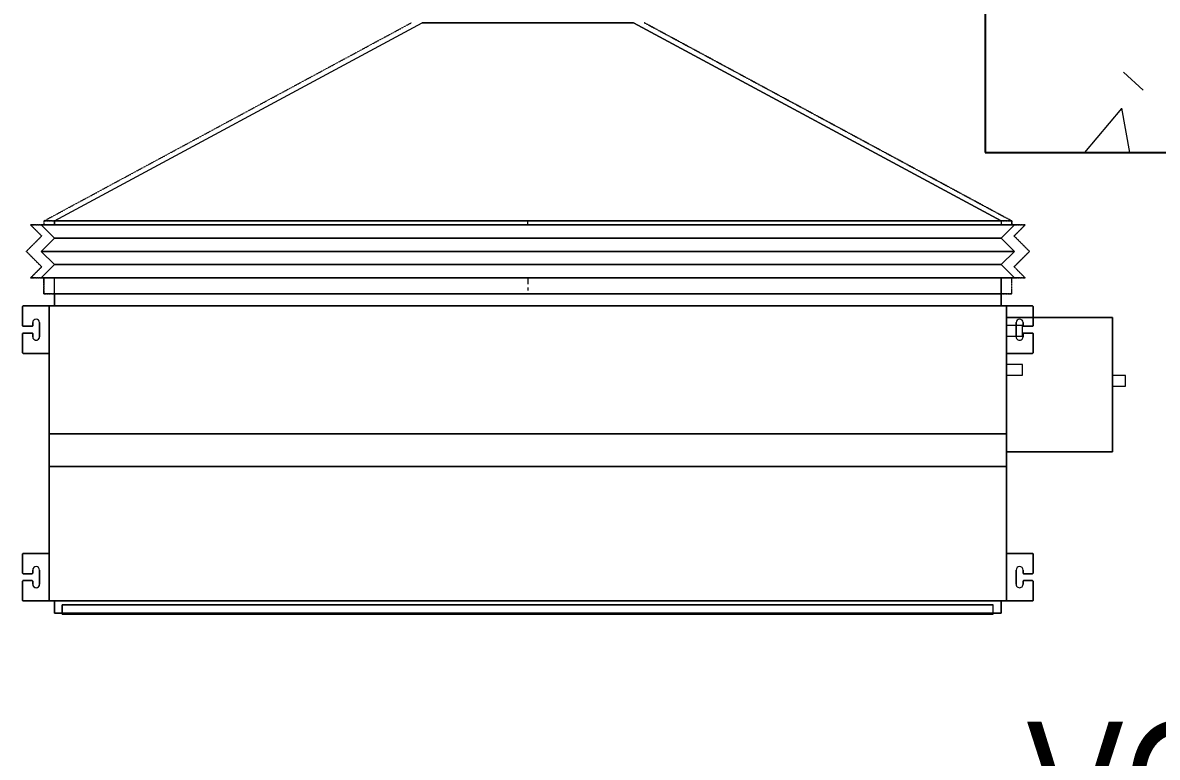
# Model space of a CAD drawing. Header units: inches. Extents: x -83664 to 20107, y -47222 to 19398.
# Drawn here: x -66217 to -64072, y -20333 to -18944 of the extents above; entities that cross this region are included whole.
import ezdxf

# ---------------------------------------------------------------- set-up
doc = ezdxf.new("R2010")
doc.units = ezdxf.units.IN
doc.header["$MEASUREMENT"] = 0
doc.linetypes.add('Center', pattern=[29.999999, 12, -6, 6, -6])
doc.linetypes.add('Hidden 0_50', pattern=[1.0584, 0.5292, -0.5292])
for name, color, linetype, lineweight in [('A-COLS', 7, 'Continuous', 9), ('G-ANNO-TEXT', 7, 'Continuous', 9), ('M-EQPM', 7, 'Continuous', 18), ('M-HVAC-DUCT-CNTR', 7, 'Center', 9)]:
    doc.layers.add(name, color=color, linetype=linetype, lineweight=lineweight)
doc.layers.add('M-HVAC-DUCT', color=7, linetype='Continuous', lineweight=9, true_color=0xffe97f)
doc.styles.add('Arial Narrow_21', font='ARIALN.TTF', dxfattribs={"height": 240})
pattern_1 = [(225, (86194.6, 78613.5), (1060.66, -1060.66), []), (315, (86194.6, 78613.5), (1060.66, 1060.66), [])]
pattern_2 = [(135, (285.4, 302), (35.3553, 35.3553), []), (45, (285.4, 302), (35.3553, -35.3553), [])]

# ---------------------------------------------------------------- blocks, each defined once
blk = doc.blocks.new('M_Rec Transition - Length - Standard-8294854-FIRST FLOOR AC CONDITIONING LAYOUT - PART A')
at = {"layer": 'M-HVAC-DUCT', "color": 30, "true_color": 0xff7f00}
for p, q in [((0, 895), (0, -895)), ((0, 895), (375, 200)), ((0, 895), (375, 200)), ((0, -895), (0, 895)), ((375, -200), (375, 200)), ((375, 200), (375, -200)), ((0, -895), (375, -200)), ((375, -200), (0, -895))]:
    blk.add_line(p, q, dxfattribs=at)
blk = doc.blocks.new('REMC_M_FLEX CONNECTION_Type 2 - V_SAD-8294855-FIRST FLOOR AC CONDITIONING LAYOUT - PART A')
at = {"layer": 'M-HVAC-DUCT', "color": 30, "true_color": 0xff7f00}
for p, q in [((86624.6, 58649.1), (86599.6, 58674.1)), ((86599.6, 58674.1), (86624.6, 58649.1)), ((86599.6, 58674.1), (88439.6, 58674.1)), ((88439.6, 58674.1), (86599.6, 58674.1)), ((88414.6, 58649.1), (88439.6, 58674.1)), ((88414.6, 58649.1), (88439.6, 58674.1)), ((86599.6, 58624.1), (86624.6, 58649.1)), ((86624.6, 58649.1), (86599.6, 58624.1)), ((88414.6, 58649.1), (86624.6, 58649.1)), ((86624.6, 58649.1), (88414.6, 58649.1)), ((88414.6, 58649.1), (86624.6, 58649.1)), ((86624.6, 58649.1), (88414.6, 58649.1)), ((88414.6, 58649.1), (88439.6, 58624.1)), ((88414.6, 58649.1), (88439.6, 58624.1)), ((86599.6, 58624.1), (88439.6, 58624.1)), ((88439.6, 58624.1), (86599.6, 58624.1)), ((88439.6, 58624.1), (86599.6, 58624.1)), ((86624.6, 58599.1), (86599.6, 58624.1)), ((86599.6, 58624.1), (88439.6, 58624.1)), ((86599.6, 58624.1), (86624.6, 58599.1)), ((88439.6, 58624.1), (88414.6, 58599.1)), ((88439.6, 58624.1), (88414.6, 58599.1)), ((86599.6, 58574.1), (86624.6, 58599.1)), ((86624.6, 58599.1), (86599.6, 58574.1)), ((88414.6, 58599.1), (86624.6, 58599.1)), ((86624.6, 58599.1), (88414.6, 58599.1)), ((86624.6, 58599.1), (88414.6, 58599.1)), ((88414.6, 58599.1), (86624.6, 58599.1)), ((88414.6, 58599.1), (88439.6, 58574.1)), ((88414.6, 58599.1), (88439.6, 58574.1)), ((86599.6, 58574.1), (88439.6, 58574.1)), ((88439.6, 58574.1), (86599.6, 58574.1))]:
    blk.add_line(p, q, dxfattribs=at)
blk = doc.blocks.new('FCU-03-4R-M - FCU-1F-06-01-V154-FIRST FLOOR AC CONDITIONING LAYOUT - PART A')
at = {"layer": 'M-EQPM', "lineweight": 9, "true_color": 0x787878}
h = blk.add_hatch(dxfattribs=at)
h.set_pattern_fill('FP_56', color=8, style=0, pattern_type=2)
h.set_pattern_definition(pattern_1)
h.paths.add_polyline_path([(-879.9, 304.2), (-879.9, 302), (880.1, 302), (880.1, 304.2)])
at = {"layer": 'M-EQPM', "lineweight": 9, "true_color": 0xffffff}
h = blk.add_hatch(dxfattribs=at)
h.set_pattern_fill('FP_23', style=0, pattern_type=2)
h.set_pattern_definition(pattern_2)
h.paths.add_polyline_path([(-879.9, 304.2), (-879.9, 302), (880.1, 302), (880.1, 304.2)])
at = {"layer": 'M-EQPM'}
for p, q in [((895, 302), (-895, 302)), ((-895, 302), (-895, 279)), ((-895, 279), (-895, 302)), ((-895, 302), (895, 302)), ((880.1, 304.2), (-879.9, 304.2)), ((-879.9, 304.2), (880.1, 304.2)), ((-879.9, 304.2), (-879.9, 302)), ((-879.9, 304.2), (-879.9, 302)), ((880.1, 302), (-879.9, 302)), ((-879.9, 302), (880.1, 302)), ((-879.9, 302), (-879.9, 286.3)), ((-879.9, 302), (-879.9, 286.3)), ((880.1, 302), (-879.9, 302)), ((-879.9, 302), (880.1, 302)), ((880.1, 302), (880.1, 304.2)), ((880.1, 304.2), (880.1, 302)), ((880.1, 286.3), (880.1, 302)), ((880.1, 302), (880.1, 286.3)), ((895, 279), (895, 302)), ((895, 302), (895, 279)), ((-954.1, 279), (-905.1, 279)), ((-905.1, 279), (-954.1, 279)), ((-905.1, 279), (-905.1, 189)), ((-905.1, 189), (-905.1, 279)), ((905, 279), (-905, 279)), ((-905, 279), (-905, 24.5)), ((-905, 24.5), (-905, 279)), ((-905, 279), (905, 279)), ((-895, 279), (895, 279)), ((895, 279), (-895, 279)), ((880.1, 286.3), (-879.9, 286.3)), ((-879.9, 286.3), (880.1, 286.3)), ((905, 24.5), (905, 279)), ((905, 279), (905, 24.5)), ((905.1, 189), (905.1, 279)), ((905.1, 279), (954.1, 279)), ((954.1, 279), (905.1, 279)), ((905.1, 279), (905.1, 189)), ((-955.1, 241.5), (-955.1, 278)), ((-955.1, 278), (-955.1, 241.5)), ((955.1, 278), (955.1, 241.5)), ((955.1, 241.5), (955.1, 278)), ((-937.1, 240.5), (-954.1, 240.5)), ((-954.1, 240.5), (-937.1, 240.5)), ((-936.1, 247.5), (-936.1, 241.5)), ((-936.1, 241.5), (-936.1, 247.5)), ((-923.1, 220.5), (-923.1, 247.5)), ((-923.1, 247.5), (-923.1, 220.5)), ((923.1, 247.5), (923.1, 220.5)), ((923.1, 220.5), (923.1, 247.5)), ((936.1, 241.5), (936.1, 247.5)), ((936.1, 247.5), (936.1, 241.5)), ((954.1, 240.5), (937.1, 240.5)), ((937.1, 240.5), (954.1, 240.5)), ((-955.1, 190), (-955.1, 226.5)), ((-955.1, 226.5), (-955.1, 190)), ((-954.1, 227.5), (-937.1, 227.5)), ((-937.1, 227.5), (-954.1, 227.5)), ((-936.1, 226.5), (-936.1, 220.5)), ((-936.1, 220.5), (-936.1, 226.5)), ((936.1, 220.5), (936.1, 226.5)), ((936.1, 226.5), (936.1, 220.5)), ((937.1, 227.5), (954.1, 227.5)), ((954.1, 227.5), (937.1, 227.5)), ((955.1, 226.5), (955.1, 190)), ((955.1, 190), (955.1, 226.5)), ((-905.1, 189), (-954.1, 189)), ((-954.1, 189), (-905.1, 189)), ((954.1, 189), (905.1, 189)), ((905.1, 189), (954.1, 189)), ((-905, 24.5), (-905, -279)), ((905, 24.5), (-905, 24.5)), ((-905, 24.5), (905, 24.5)), ((-905, -279), (-905, 24.5)), ((-905, 24.5), (905, 24.5)), ((905, 24.5), (-905, 24.5)), ((905, -279), (905, 24.5)), ((905, 24.5), (905, -279)), ((-905, -3.2), (-1105, -3.2)), ((-1105, -3.2), (-1105, -257.2)), ((-1105, -257.2), (-1105, -3.2)), ((-1105, -3.2), (-905, -3.2)), ((-905, -37.2), (-905, -3.2)), ((-905, -3.2), (-905, -37.2)), ((905, -37.2), (-905, -37.2)), ((-905, -37.2), (905, -37.2)), ((905, -279), (905, -37.2)), ((905, -37.2), (905, -279)), ((-1105, -127.2), (-1130, -127.2)), ((-1130, -127.2), (-1130, -147.2)), ((-1130, -127.2), (-1130, -147.2)), ((-1105, -147.2), (-1105, -127.2)), ((-1105, -147.2), (-1105, -127.2)), ((-1130, -147.2), (-1105, -147.2)), ((-905, -147.9), (-935, -147.9)), ((-935, -147.9), (-935, -167.9)), ((-935, -147.9), (-935, -167.9)), ((-905, -167.9), (-905, -147.9)), ((-905, -167.9), (-905, -147.9)), ((-935, -167.9), (-905, -167.9)), ((-955.1, -226.5), (-955.1, -190)), ((-955.1, -190), (-955.1, -226.5)), ((-954.1, -189), (-905.1, -189)), ((-905.1, -189), (-954.1, -189)), ((-905.1, -189), (-905.1, -279)), ((-905.1, -279), (-905.1, -189)), ((905.1, -279), (905.1, -189)), ((905.1, -189), (954.1, -189)), ((954.1, -189), (905.1, -189)), ((905.1, -189), (905.1, -279)), ((955.1, -190), (955.1, -226.5)), ((955.1, -226.5), (955.1, -190)), ((-937.1, -227.5), (-954.1, -227.5)), ((-954.1, -227.5), (-937.1, -227.5)), ((-936.1, -220.5), (-936.1, -226.5)), ((-936.1, -226.5), (-936.1, -220.5)), ((-905, -221.7), (-935, -221.7)), ((-935, -221.7), (-935, -241.7)), ((-935, -221.7), (-935, -241.7)), ((-923.1, -247.5), (-923.1, -220.5)), ((-923.1, -220.5), (-923.1, -247.5)), ((-905, -241.7), (-905, -221.7)), ((-905, -241.7), (-905, -221.7)), ((923.1, -220.5), (923.1, -247.5)), ((923.1, -247.5), (923.1, -220.5)), ((936.1, -226.5), (936.1, -220.5)), ((936.1, -220.5), (936.1, -226.5)), ((954.1, -227.5), (937.1, -227.5)), ((937.1, -227.5), (954.1, -227.5)), ((-1105, -257.2), (-905, -257.2)), ((-905, -257.2), (-1105, -257.2)), ((-955.1, -278), (-955.1, -241.5)), ((-955.1, -241.5), (-955.1, -278)), ((-954.1, -240.5), (-937.1, -240.5)), ((-937.1, -240.5), (-954.1, -240.5)), ((-936.1, -241.5), (-936.1, -247.5)), ((-936.1, -247.5), (-936.1, -241.5)), ((-935, -241.7), (-905, -241.7)), ((-905, -257.2), (-905, -279)), ((-905, -279), (-905, -257.2)), ((936.1, -247.5), (936.1, -241.5)), ((936.1, -241.5), (936.1, -247.5)), ((937.1, -240.5), (954.1, -240.5)), ((954.1, -240.5), (937.1, -240.5)), ((955.1, -241.5), (955.1, -278)), ((955.1, -278), (955.1, -241.5)), ((-905.1, -279), (-954.1, -279)), ((-954.1, -279), (-905.1, -279)), ((-905, -279), (905, -279)), ((905, -279), (-905, -279)), ((-905, -279), (905, -279)), ((905, -279), (-905, -279)), ((895, -279), (-895, -279)), ((-895, -279), (-895, -302)), ((-895, -302), (-895, -279)), ((-895, -279), (895, -279)), ((895, -302), (895, -279)), ((895, -279), (895, -302)), ((954.1, -279), (905.1, -279)), ((905.1, -279), (954.1, -279)), ((-895, -302), (895, -302)), ((895, -302), (-895, -302))]:
    blk.add_line(p, q, dxfattribs=at)
for centre, radius, start, end in [((-954.1, 278), 1, 90, 180), ((-954.1, 278), 1, 90, 180), ((954.1, 278), 1, 0, 90), ((954.1, 278), 1, 0, 90), ((-954.1, 241.5), 1, 180, 270), ((-954.1, 241.5), 1, 180, 270), ((-937.1, 241.5), 1, 270, 0), ((-937.1, 241.5), 1, 270, 0), ((-929.6, 247.5), 6.5, 360, 180), ((-929.6, 247.5), 6.5, 360, 180), ((929.6, 247.5), 6.5, 360, 180), ((929.6, 247.5), 6.5, 0, 180), ((937.1, 241.5), 1, 180, 270), ((937.1, 241.5), 1, 180, 270), ((954.1, 241.5), 1, 270, 0), ((954.1, 241.5), 1, 270, 0), ((-954.1, 226.5), 1, 90, 180), ((-954.1, 226.5), 1, 90, 180), ((-937.1, 226.5), 1, 0, 90), ((-937.1, 226.5), 1, 0, 90), ((-929.6, 220.5), 6.5, 180, 360), ((-929.6, 220.5), 6.5, 180, 360), ((929.6, 220.5), 6.5, 180, 360), ((929.6, 220.5), 6.5, 180, 360), ((937.1, 226.5), 1, 90, 180), ((937.1, 226.5), 1, 90, 180), ((954.1, 226.5), 1, 0, 90), ((954.1, 226.5), 1, 0, 90), ((-954.1, 190), 1, 180, 270), ((-954.1, 190), 1, 180, 270), ((954.1, 190), 1, 270, 0), ((954.1, 190), 1, 270, 0), ((-954.1, -190), 1, 90, 180), ((-954.1, -190), 1, 90, 180), ((954.1, -190), 1, 0, 90), ((954.1, -190), 1, 0, 90), ((-929.6, -220.5), 6.5, 360, 180), ((-929.6, -220.5), 6.5, 360, 180), ((929.6, -220.5), 6.5, 360, 180), ((929.6, -220.5), 6.5, 0, 180), ((-954.1, -226.5), 1, 180, 270), ((-954.1, -226.5), 1, 180, 270), ((-937.1, -226.5), 1, 270, 0), ((-937.1, -226.5), 1, 270, 0), ((937.1, -226.5), 1, 180, 270), ((937.1, -226.5), 1, 180, 270), ((954.1, -226.5), 1, 270, 0), ((954.1, -226.5), 1, 270, 0), ((-954.1, -241.5), 1, 90, 180), ((-954.1, -241.5), 1, 90, 180), ((-937.1, -241.5), 1, 0, 90), ((-937.1, -241.5), 1, 0, 90), ((-929.6, -247.5), 6.5, 180, 360), ((-929.6, -247.5), 6.5, 180, 360), ((929.6, -247.5), 6.5, 180, 360), ((929.6, -247.5), 6.5, 180, 360), ((937.1, -241.5), 1, 90, 180), ((937.1, -241.5), 1, 90, 180), ((954.1, -241.5), 1, 0, 90), ((954.1, -241.5), 1, 0, 90), ((-954.1, -278), 1, 180, 270), ((-954.1, -278), 1, 180, 270), ((954.1, -278), 1, 270, 0), ((954.1, -278), 1, 270, 0)]:
    blk.add_arc(centre, radius, start, end, dxfattribs=at)
blk = doc.blocks.new('TEMW-SMBZ-HO-BM-HVAC-00002_rvt-1-FIRST FLOOR AC CONDITIONING LAYOUT - PART A')
at = {"layer": 'M-HVAC-DUCT', "color": 30, "linetype": 'Hidden 0_50', "true_color": 0xff7f00}
for p, q in [((85279.6, 79053), (85974.6, 79428)), ((85279.6, 79053), (85974.6, 79428)), ((87109.6, 79053), (86414.6, 79428)), ((86414.6, 79428), (87109.6, 79053)), ((85254.6, 79045.5), (87134.6, 79045.5)), ((85275.5, 79024.6), (85254.6, 79045.5)), ((85254.6, 79045.5), (85275.5, 79024.6)), ((87134.6, 79045.5), (85254.6, 79045.5)), ((87109.6, 79053), (85279.6, 79053)), ((85279.6, 79053), (87109.6, 79053)), ((85279.6, 79053), (85279.6, 79045.5)), ((85279.6, 79053), (85279.6, 79045.5)), ((85279.6, 79053), (87109.6, 79053)), ((87109.6, 79053), (85279.6, 79053)), ((87109.6, 79045.5), (85279.6, 79045.5)), ((85279.6, 79045.5), (87109.6, 79045.5)), ((87109.6, 79045.5), (87109.6, 79053)), ((87109.6, 79053), (87109.6, 79045.5)), ((87134.6, 79045.5), (87113.8, 79024.6)), ((87113.8, 79024.6), (87134.6, 79045.5)), ((85246.4, 78995.5), (85275.5, 79024.6)), ((85275.5, 79024.6), (85246.4, 78995.5)), ((87113.8, 79024.6), (87142.9, 78995.5)), ((87142.9, 78995.5), (87113.8, 79024.6)), ((85275.5, 78966.4), (85246.4, 78995.5)), ((85246.4, 78995.5), (85275.5, 78966.4)), ((87142.9, 78995.5), (87113.8, 78966.4)), ((87113.8, 78966.4), (87142.9, 78995.5)), ((85254.6, 78945.5), (85275.5, 78966.4)), ((85275.5, 78966.4), (85254.6, 78945.5)), ((87113.8, 78966.4), (87134.6, 78945.5)), ((87134.6, 78945.5), (87113.8, 78966.4)), ((87134.6, 78945.5), (85254.6, 78945.5)), ((85254.6, 78945.5), (87134.6, 78945.5)), ((85279.6, 78945.5), (87109.6, 78945.5)), ((87109.6, 78945.5), (85279.6, 78945.5)), ((85279.6, 78945.5), (85279.6, 78915.5)), ((85279.6, 78915.5), (85279.6, 78945.5)), ((87109.6, 78915.5), (87109.6, 78945.5)), ((87109.6, 78915.5), (87109.6, 78945.5)), ((85279.6, 78915.5), (87109.6, 78915.5)), ((87109.6, 78915.5), (85279.6, 78915.5))]:
    blk.add_line(p, q, dxfattribs=at)
at = {"layer": 'M-HVAC-DUCT', "color": 30, "true_color": 0xff7f00}
for p, q in [((85299.6, 79053), (87089.6, 79053)), ((87089.6, 79053), (85299.6, 79053)), ((85299.6, 79045.5), (85299.6, 79053)), ((85299.6, 79053), (85299.6, 79045.5)), ((85299.6, 79045.5), (87089.6, 79045.5)), ((87089.6, 79045.5), (85299.6, 79045.5)), ((87089.6, 79053), (87089.6, 79045.5)), ((87089.6, 79053), (87089.6, 79045.5)), ((87089.6, 78945.5), (85299.6, 78945.5)), ((85299.6, 78945.5), (87089.6, 78945.5)), ((85299.6, 78915.5), (85299.6, 78945.5)), ((85299.6, 78915.5), (85299.6, 78945.5)), ((87089.6, 78945.5), (87089.6, 78915.5)), ((87089.6, 78915.5), (87089.6, 78945.5)), ((87089.6, 78915.5), (85299.6, 78915.5)), ((85299.6, 78915.5), (87089.6, 78915.5))]:
    blk.add_line(p, q, dxfattribs=at)
at = {"layer": 'M-HVAC-DUCT-CNTR', "color": 30, "true_color": 0xff7f00}
for p, q in [((86194.6, 79045.5), (86194.6, 79053)), ((86194.6, 78945.5), (86194.6, 78915.5))]:
    blk.add_line(p, q, dxfattribs=at)
at = {"layer": 'M-EQPM', "color": 6, "linetype": 'Hidden 0_50', "lineweight": 9, "true_color": 0xff00ff, "rotation": 180}
blk.add_blockref('FCU-03-4R-M - FCU-1F-06-01-V154-FIRST FLOOR AC CONDITIONING LAYOUT - PART A', (86194.6, 78613.5), dxfattribs=at)
at = {"layer": 'M-HVAC-DUCT', "color": 6, "linetype": 'Hidden 0_50', "lineweight": 9, "true_color": 0xff00ff, "rotation": 90}
blk.add_blockref('M_Rec Transition - Length - Standard-8294854-FIRST FLOOR AC CONDITIONING LAYOUT - PART A', (86194.6, 79053), dxfattribs=at)
at = {"layer": 'M-HVAC-DUCT', "color": 6, "linetype": 'Hidden 0_50', "lineweight": 9, "true_color": 0xff00ff}
blk.add_blockref('REMC_M_FLEX CONNECTION_Type 2 - V_SAD-8294855-FIRST FLOOR AC CONDITIONING LAYOUT - PART A', (-1325, 20371.4), dxfattribs=at)
blk = doc.blocks.new('FCU-03-4R-M - FCU-1F-06-01-V277-FIRST FLOOR AC CONDITIONING LAYOUT - PART A')
at = {"layer": 'M-EQPM', "lineweight": 9, "true_color": 0x787878}
h = blk.add_hatch(dxfattribs=at)
h.set_pattern_fill('FP_56', color=8, style=0, pattern_type=2)
h.set_pattern_definition(pattern_1)
h.paths.add_polyline_path([(-879.9, 304.2), (-879.9, 302), (880.1, 302), (880.1, 304.2)])
at = {"layer": 'M-EQPM', "lineweight": 9, "true_color": 0xffffff}
h = blk.add_hatch(dxfattribs=at)
h.set_pattern_fill('FP_23', style=0, pattern_type=2)
h.set_pattern_definition(pattern_2)
h.paths.add_polyline_path([(-879.9, 304.2), (-879.9, 302), (880.1, 302), (880.1, 304.2)])
at = {"layer": 'M-EQPM'}
for p, q in [((895, 302), (-895, 302)), ((-895, 302), (-895, 279)), ((-895, 279), (-895, 302)), ((-895, 302), (895, 302)), ((880.1, 304.2), (-879.9, 304.2)), ((-879.9, 304.2), (880.1, 304.2)), ((-879.9, 304.2), (-879.9, 302)), ((-879.9, 304.2), (-879.9, 302)), ((880.1, 302), (-879.9, 302)), ((-879.9, 302), (880.1, 302)), ((-879.9, 302), (-879.9, 286.3)), ((-879.9, 302), (-879.9, 286.3)), ((880.1, 302), (-879.9, 302)), ((-879.9, 302), (880.1, 302)), ((880.1, 302), (880.1, 304.2)), ((880.1, 304.2), (880.1, 302)), ((880.1, 286.3), (880.1, 302)), ((880.1, 302), (880.1, 286.3)), ((895, 279), (895, 302)), ((895, 302), (895, 279)), ((-954.1, 279), (-905.1, 279)), ((-905.1, 279), (-954.1, 279)), ((-905.1, 279), (-905.1, 189)), ((-905.1, 189), (-905.1, 279)), ((905, 279), (-905, 279)), ((-905, 279), (-905, 24.5)), ((-905, 24.5), (-905, 279)), ((-905, 279), (905, 279)), ((-895, 279), (895, 279)), ((895, 279), (-895, 279)), ((880.1, 286.3), (-879.9, 286.3)), ((-879.9, 286.3), (880.1, 286.3)), ((905, 24.5), (905, 279)), ((905, 279), (905, 24.5)), ((905.1, 189), (905.1, 279)), ((905.1, 279), (954.1, 279)), ((954.1, 279), (905.1, 279)), ((905.1, 279), (905.1, 189)), ((-955.1, 241.5), (-955.1, 278)), ((-955.1, 278), (-955.1, 241.5)), ((955.1, 278), (955.1, 241.5)), ((955.1, 241.5), (955.1, 278)), ((-937.1, 240.5), (-954.1, 240.5)), ((-954.1, 240.5), (-937.1, 240.5)), ((-936.1, 247.5), (-936.1, 241.5)), ((-936.1, 241.5), (-936.1, 247.5)), ((-923.1, 220.5), (-923.1, 247.5)), ((-923.1, 247.5), (-923.1, 220.5)), ((923.1, 247.5), (923.1, 220.5)), ((923.1, 220.5), (923.1, 247.5)), ((936.1, 241.5), (936.1, 247.5)), ((936.1, 247.5), (936.1, 241.5)), ((954.1, 240.5), (937.1, 240.5)), ((937.1, 240.5), (954.1, 240.5)), ((-955.1, 190), (-955.1, 226.5)), ((-955.1, 226.5), (-955.1, 190)), ((-954.1, 227.5), (-937.1, 227.5)), ((-937.1, 227.5), (-954.1, 227.5)), ((-936.1, 226.5), (-936.1, 220.5)), ((-936.1, 220.5), (-936.1, 226.5)), ((936.1, 220.5), (936.1, 226.5)), ((936.1, 226.5), (936.1, 220.5)), ((937.1, 227.5), (954.1, 227.5)), ((954.1, 227.5), (937.1, 227.5)), ((955.1, 226.5), (955.1, 190)), ((955.1, 190), (955.1, 226.5)), ((-905.1, 189), (-954.1, 189)), ((-954.1, 189), (-905.1, 189)), ((954.1, 189), (905.1, 189)), ((905.1, 189), (954.1, 189)), ((-905, 24.5), (-905, -279)), ((905, 24.5), (-905, 24.5)), ((-905, 24.5), (905, 24.5)), ((-905, -279), (-905, 24.5)), ((-905, 24.5), (905, 24.5)), ((905, 24.5), (-905, 24.5)), ((905, -279), (905, 24.5)), ((905, 24.5), (905, -279)), ((-905, -3.2), (-1105, -3.2)), ((-1105, -3.2), (-1105, -257.2)), ((-1105, -257.2), (-1105, -3.2)), ((-1105, -3.2), (-905, -3.2)), ((-905, -37.2), (-905, -3.2)), ((-905, -3.2), (-905, -37.2)), ((905, -37.2), (-905, -37.2)), ((-905, -37.2), (905, -37.2)), ((905, -279), (905, -37.2)), ((905, -37.2), (905, -279)), ((-1105, -127.2), (-1130, -127.2)), ((-1130, -127.2), (-1130, -147.2)), ((-1130, -127.2), (-1130, -147.2)), ((-1105, -147.2), (-1105, -127.2)), ((-1105, -147.2), (-1105, -127.2)), ((-1130, -147.2), (-1105, -147.2)), ((-905, -147.9), (-935, -147.9)), ((-935, -147.9), (-935, -167.9)), ((-935, -147.9), (-935, -167.9)), ((-905, -167.9), (-905, -147.9)), ((-905, -167.9), (-905, -147.9)), ((-935, -167.9), (-905, -167.9)), ((-955.1, -226.5), (-955.1, -190)), ((-955.1, -190), (-955.1, -226.5)), ((-954.1, -189), (-905.1, -189)), ((-905.1, -189), (-954.1, -189)), ((-905.1, -189), (-905.1, -279)), ((-905.1, -279), (-905.1, -189)), ((905.1, -279), (905.1, -189)), ((905.1, -189), (954.1, -189)), ((954.1, -189), (905.1, -189)), ((905.1, -189), (905.1, -279)), ((955.1, -190), (955.1, -226.5)), ((955.1, -226.5), (955.1, -190)), ((-937.1, -227.5), (-954.1, -227.5)), ((-954.1, -227.5), (-937.1, -227.5)), ((-936.1, -220.5), (-936.1, -226.5)), ((-936.1, -226.5), (-936.1, -220.5)), ((-905, -221.7), (-935, -221.7)), ((-935, -221.7), (-935, -241.7)), ((-935, -221.7), (-935, -241.7)), ((-923.1, -247.5), (-923.1, -220.5)), ((-923.1, -220.5), (-923.1, -247.5)), ((-905, -241.7), (-905, -221.7)), ((-905, -241.7), (-905, -221.7)), ((923.1, -220.5), (923.1, -247.5)), ((923.1, -247.5), (923.1, -220.5)), ((936.1, -226.5), (936.1, -220.5)), ((936.1, -220.5), (936.1, -226.5)), ((954.1, -227.5), (937.1, -227.5)), ((937.1, -227.5), (954.1, -227.5)), ((-1105, -257.2), (-905, -257.2)), ((-905, -257.2), (-1105, -257.2)), ((-955.1, -278), (-955.1, -241.5)), ((-955.1, -241.5), (-955.1, -278)), ((-954.1, -240.5), (-937.1, -240.5)), ((-937.1, -240.5), (-954.1, -240.5)), ((-936.1, -241.5), (-936.1, -247.5)), ((-936.1, -247.5), (-936.1, -241.5)), ((-935, -241.7), (-905, -241.7)), ((-905, -257.2), (-905, -279)), ((-905, -279), (-905, -257.2)), ((936.1, -247.5), (936.1, -241.5)), ((936.1, -241.5), (936.1, -247.5)), ((937.1, -240.5), (954.1, -240.5)), ((954.1, -240.5), (937.1, -240.5)), ((955.1, -241.5), (955.1, -278)), ((955.1, -278), (955.1, -241.5)), ((-905.1, -279), (-954.1, -279)), ((-954.1, -279), (-905.1, -279)), ((-905, -279), (905, -279)), ((905, -279), (-905, -279)), ((-905, -279), (905, -279)), ((905, -279), (-905, -279)), ((895, -279), (-895, -279)), ((-895, -279), (-895, -302)), ((-895, -302), (-895, -279)), ((-895, -279), (895, -279)), ((895, -302), (895, -279)), ((895, -279), (895, -302)), ((954.1, -279), (905.1, -279)), ((905.1, -279), (954.1, -279)), ((-895, -302), (895, -302)), ((895, -302), (-895, -302))]:
    blk.add_line(p, q, dxfattribs=at)
for centre, radius, start, end in [((-954.1, 278), 1, 90, 180), ((-954.1, 278), 1, 90, 180), ((954.1, 278), 1, 0, 90), ((954.1, 278), 1, 0, 90), ((-954.1, 241.5), 1, 180, 270), ((-954.1, 241.5), 1, 180, 270), ((-937.1, 241.5), 1, 270, 0), ((-937.1, 241.5), 1, 270, 0), ((-929.6, 247.5), 6.5, 360, 180), ((-929.6, 247.5), 6.5, 360, 180), ((929.6, 247.5), 6.5, 360, 180), ((929.6, 247.5), 6.5, 0, 180), ((937.1, 241.5), 1, 180, 270), ((937.1, 241.5), 1, 180, 270), ((954.1, 241.5), 1, 270, 0), ((954.1, 241.5), 1, 270, 0), ((-954.1, 226.5), 1, 90, 180), ((-954.1, 226.5), 1, 90, 180), ((-937.1, 226.5), 1, 0, 90), ((-937.1, 226.5), 1, 0, 90), ((-929.6, 220.5), 6.5, 180, 360), ((-929.6, 220.5), 6.5, 180, 360), ((929.6, 220.5), 6.5, 180, 360), ((929.6, 220.5), 6.5, 180, 360), ((937.1, 226.5), 1, 90, 180), ((937.1, 226.5), 1, 90, 180), ((954.1, 226.5), 1, 0, 90), ((954.1, 226.5), 1, 0, 90), ((-954.1, 190), 1, 180, 270), ((-954.1, 190), 1, 180, 270), ((954.1, 190), 1, 270, 0), ((954.1, 190), 1, 270, 0), ((-954.1, -190), 1, 90, 180), ((-954.1, -190), 1, 90, 180), ((954.1, -190), 1, 0, 90), ((954.1, -190), 1, 0, 90), ((-929.6, -220.5), 6.5, 360, 180), ((-929.6, -220.5), 6.5, 360, 180), ((929.6, -220.5), 6.5, 360, 180), ((929.6, -220.5), 6.5, 0, 180), ((-954.1, -226.5), 1, 180, 270), ((-954.1, -226.5), 1, 180, 270), ((-937.1, -226.5), 1, 270, 0), ((-937.1, -226.5), 1, 270, 0), ((937.1, -226.5), 1, 180, 270), ((937.1, -226.5), 1, 180, 270), ((954.1, -226.5), 1, 270, 0), ((954.1, -226.5), 1, 270, 0), ((-954.1, -241.5), 1, 90, 180), ((-954.1, -241.5), 1, 90, 180), ((-937.1, -241.5), 1, 0, 90), ((-937.1, -241.5), 1, 0, 90), ((-929.6, -247.5), 6.5, 180, 360), ((-929.6, -247.5), 6.5, 180, 360), ((929.6, -247.5), 6.5, 180, 360), ((929.6, -247.5), 6.5, 180, 360), ((937.1, -241.5), 1, 90, 180), ((937.1, -241.5), 1, 90, 180), ((954.1, -241.5), 1, 0, 90), ((954.1, -241.5), 1, 0, 90), ((-954.1, -278), 1, 180, 270), ((-954.1, -278), 1, 180, 270), ((954.1, -278), 1, 270, 0), ((954.1, -278), 1, 270, 0)]:
    blk.add_arc(centre, radius, start, end, dxfattribs=at)
blk = doc.blocks.new('TEMW-SMBZ-HO-BM-HVAC-00002_rvt-2-FIRST FLOOR AC CONDITIONING LAYOUT - PART A')
at = {"layer": 'M-HVAC-DUCT', "color": 30, "linetype": 'Hidden 0_50', "true_color": 0xff7f00}
for p, q in [((85279.6, 79053), (85974.6, 79428)), ((85279.6, 79053), (85974.6, 79428)), ((87109.6, 79053), (86414.6, 79428)), ((86414.6, 79428), (87109.6, 79053)), ((85254.6, 79045.5), (87134.6, 79045.5)), ((85275.5, 79024.6), (85254.6, 79045.5)), ((85254.6, 79045.5), (85275.5, 79024.6)), ((87134.6, 79045.5), (85254.6, 79045.5)), ((87109.6, 79053), (85279.6, 79053)), ((85279.6, 79053), (87109.6, 79053)), ((85279.6, 79053), (85279.6, 79045.5)), ((85279.6, 79053), (85279.6, 79045.5)), ((85279.6, 79053), (87109.6, 79053)), ((87109.6, 79053), (85279.6, 79053)), ((87109.6, 79045.5), (85279.6, 79045.5)), ((85279.6, 79045.5), (87109.6, 79045.5)), ((87109.6, 79045.5), (87109.6, 79053)), ((87109.6, 79053), (87109.6, 79045.5)), ((87134.6, 79045.5), (87113.8, 79024.6)), ((87113.8, 79024.6), (87134.6, 79045.5)), ((85246.4, 78995.5), (85275.5, 79024.6)), ((85275.5, 79024.6), (85246.4, 78995.5)), ((87113.8, 79024.6), (87142.9, 78995.5)), ((87142.9, 78995.5), (87113.8, 79024.6)), ((85275.5, 78966.4), (85246.4, 78995.5)), ((85246.4, 78995.5), (85275.5, 78966.4)), ((87142.9, 78995.5), (87113.8, 78966.4)), ((87113.8, 78966.4), (87142.9, 78995.5)), ((85254.6, 78945.5), (85275.5, 78966.4)), ((85275.5, 78966.4), (85254.6, 78945.5)), ((87113.8, 78966.4), (87134.6, 78945.5)), ((87134.6, 78945.5), (87113.8, 78966.4)), ((87134.6, 78945.5), (85254.6, 78945.5)), ((85254.6, 78945.5), (87134.6, 78945.5)), ((85279.6, 78945.5), (87109.6, 78945.5)), ((87109.6, 78945.5), (85279.6, 78945.5)), ((85279.6, 78945.5), (85279.6, 78915.5)), ((85279.6, 78915.5), (85279.6, 78945.5)), ((87109.6, 78915.5), (87109.6, 78945.5)), ((87109.6, 78915.5), (87109.6, 78945.5)), ((85279.6, 78915.5), (87109.6, 78915.5)), ((87109.6, 78915.5), (85279.6, 78915.5))]:
    blk.add_line(p, q, dxfattribs=at)
at = {"layer": 'M-HVAC-DUCT', "color": 30, "true_color": 0xff7f00}
for p, q in [((85299.6, 79053), (87089.6, 79053)), ((87089.6, 79053), (85299.6, 79053)), ((85299.6, 79045.5), (85299.6, 79053)), ((85299.6, 79053), (85299.6, 79045.5)), ((85299.6, 79045.5), (87089.6, 79045.5)), ((87089.6, 79045.5), (85299.6, 79045.5)), ((87089.6, 79053), (87089.6, 79045.5)), ((87089.6, 79053), (87089.6, 79045.5)), ((87089.6, 78945.5), (85299.6, 78945.5)), ((85299.6, 78945.5), (87089.6, 78945.5)), ((85299.6, 78915.5), (85299.6, 78945.5)), ((85299.6, 78915.5), (85299.6, 78945.5)), ((87089.6, 78945.5), (87089.6, 78915.5)), ((87089.6, 78915.5), (87089.6, 78945.5)), ((87089.6, 78915.5), (85299.6, 78915.5)), ((85299.6, 78915.5), (87089.6, 78915.5))]:
    blk.add_line(p, q, dxfattribs=at)
at = {"layer": 'M-HVAC-DUCT-CNTR', "color": 30, "true_color": 0xff7f00}
for p, q in [((86194.6, 79045.5), (86194.6, 79053)), ((86194.6, 78945.5), (86194.6, 78915.5))]:
    blk.add_line(p, q, dxfattribs=at)
at = {"layer": 'M-EQPM', "color": 6, "linetype": 'Hidden 0_50', "lineweight": 9, "true_color": 0xff00ff, "rotation": 180}
blk.add_blockref('FCU-03-4R-M - FCU-1F-06-01-V277-FIRST FLOOR AC CONDITIONING LAYOUT - PART A', (86194.6, 78613.5), dxfattribs=at)
at = {"layer": 'M-HVAC-DUCT', "color": 6, "linetype": 'Hidden 0_50', "lineweight": 9, "true_color": 0xff00ff, "rotation": 90}
blk.add_blockref('M_Rec Transition - Length - Standard-8294854-FIRST FLOOR AC CONDITIONING LAYOUT - PART A', (86194.6, 79053), dxfattribs=at)
at = {"layer": 'M-HVAC-DUCT', "color": 6, "linetype": 'Hidden 0_50', "lineweight": 9, "true_color": 0xff00ff}
blk.add_blockref('REMC_M_FLEX CONNECTION_Type 2 - V_SAD-8294855-FIRST FLOOR AC CONDITIONING LAYOUT - PART A', (-1325, 20371.4), dxfattribs=at)
blk = doc.blocks.new('SMBZ_Hospital Arch Model_2026_01_29_rvt-1-FIRST FLOOR AC CONDITIONING LAYOUT - PART A')
at = {"layer": 'A-COLS', "true_color": 0xbbbbbb}
h = blk.add_hatch(dxfattribs=at)
h.set_pattern_fill('FP_14', color=9, style=0, pattern_type=2)
h.set_pattern_definition([(50, (0, 0), (1093.1044, -95.634), [114.3, -1257.3]), (355, (0, 0), (-211.457, 1146.341), [91.44, -1005.84]), (100.451, (91.1, -8), (881.656, 1050.7), [97.14, -1068.54]), (46.184, (0, 304.8), (1626.475, -252.257), [171.45, -1885.95]), (96.636, (135.5, 283.8), (1424.416, 1484.565), [145.71, -1602.81]), (351.184, (0, 304.8), (1424.43, 1484.551), [137.16, -1508.76]), (21, (152.4, 228.6), (909.686, -613.591), [114.3, -1257.3]), (326, (152.4, 228.6), (370.812, 1105.129), [91.44, -1005.84]), (71.451, (228.2, 177.5), (1280.503, 491.528), [97.14, -1068.54]), (37.5, (0, 0), (18.5313, 507.3303), [50.292, -943.356, 50.292, -970.788, -1009.65]), (37.5, (0, 0), (18.5313, 507.3303), [-2014.728, 50.292, -959.358]), (7.5, (0, 0), (400.9178, 601.0836), [50.292, -531.876, 50.292, -920.496, -384.81]), (7.5, (0, 0), (400.9178, 601.0836), [-1552.956, 50.292, -334.518]), (327.5, (-339.85, 0), (813.5452, -34.3737), [50.292, -330.708, 50.292, -1138.428, -1577.34]), (327.5, (-339.85, 0), (813.5452, -34.3737), [-1569.72, 50.292, -1527.048]), (317.5, (-492.25, 0), (888.7755, 152.56), [50.292, -445.008, 50.292, -739.14, -1120.14]), (317.5, (-492.25, 0), (888.7755, 152.56), [-1284.732, 50.292, -1069.848])])
h.paths.add_polyline_path([(87909.4, 79182.7), (87909.4, 80032.7), (87059.4, 80032.7), (87059.4, 79182.7)])
at = {"layer": 'A-COLS', "color": 9, "lineweight": 25, "true_color": 0xbbbbbb}
for p, q in [((87059.4, 80032.7), (87059.4, 79182.7)), ((87059.4, 79182.7), (87909.4, 79182.7))]:
    blk.add_line(p, q, dxfattribs=at)
at = {"layer": 'A-COLS', "color": 9, "true_color": 0xbbbbbb}
for p, q in [((87059.4, 79182.7), (87059.4, 80032.7)), ((87909.4, 79182.7), (87059.4, 79182.7))]:
    blk.add_line(p, q, dxfattribs=at)

msp = doc.modelspace()

# ---------------------------------------------------------------- block references
at = {"lineweight": 5}
for name in ['SMBZ_Hospital Arch Model_2026_01_29_rvt-1-FIRST FLOOR AC CONDITIONING LAYOUT - PART A', 'TEMW-SMBZ-HO-BM-HVAC-00002_rvt-1-FIRST FLOOR AC CONDITIONING LAYOUT - PART A', 'TEMW-SMBZ-HO-BM-HVAC-00002_rvt-2-FIRST FLOOR AC CONDITIONING LAYOUT - PART A']:
    msp.add_blockref(name, (-151456.7, -98372.2), dxfattribs=at)

# ---------------------------------------------------------------- texts
at = {"layer": 'G-ANNO-TEXT', "insert": (-64319.3, -20266.3), "char_height": 240, "width": 733.544, "attachment_point": 1, "style": 'Arial Narrow_21'}
msp.add_mtext('VCD', dxfattribs=at)

doc.saveas('drawing.dxf')
